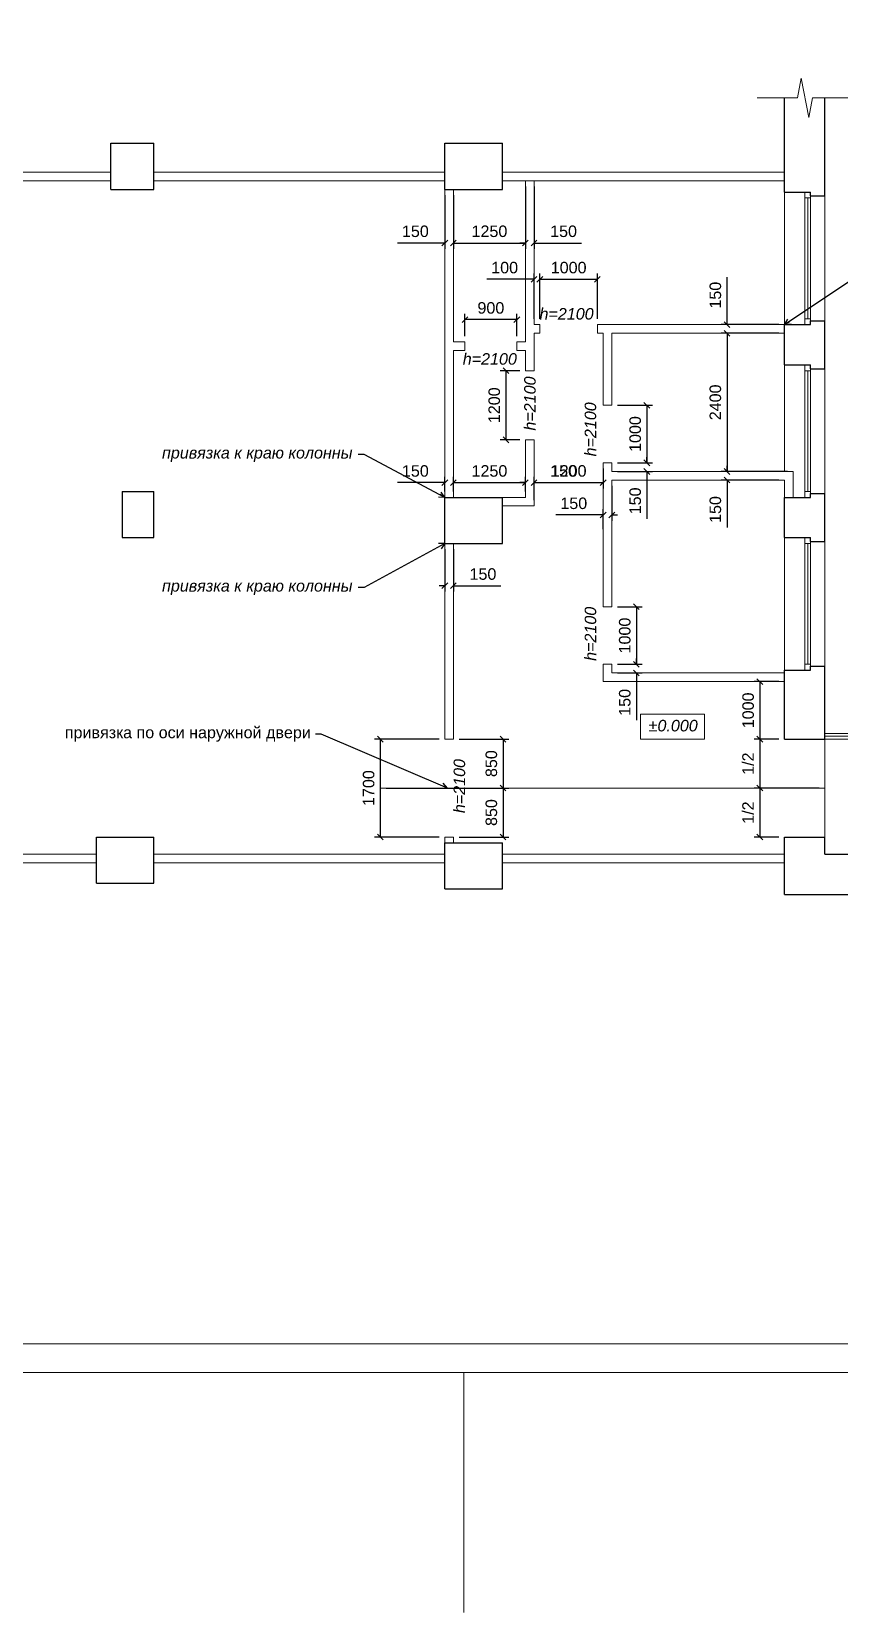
# Model space of a CAD drawing. Header units: metres. Extents: x -163 to 308, y -116 to 9.
# Drawn here: x 137.98 to 152, y -40.23 to -12.77 of the extents above; entities that cross this region are included whole.
import ezdxf
from ezdxf.enums import TextEntityAlignment as Align

# ---------------------------------------------------------------- set-up
doc = ezdxf.new("R2010")
doc.units = ezdxf.units.M
doc.header["$MEASUREMENT"] = 0
doc.linetypes.add('DGN Style 4', pattern=[23.07268, 11.529134, -5.764567, 0.014411, -5.764567])
doc.styles.get("Standard").update_dxf_attribs({"font": 'isocpeui.ttf', "width": 0.8})
doc.styles.add('Style-Arial', font='arial.ttf')
doc.styles.add('Style-Arial IF', font='ariali.ttf')
doc.dimstyles.get("Standard").update_dxf_attribs({"dimtxt": 0.18, "dimasz": 0.18, "dimexe": 0.18, "dimexo": 0.0625, "dimgap": 0.09, "dimtad": 0, "dimtih": 1, "dimtoh": 1, "dimdec": 4, "dimzin": 0, "dimdsep": 46, "dimtxsty": 'Standard', "dimcen": 0.09, "dimadec": 0, "dimazin": 0, "dimtfac": 1, "dimtdec": 4, "dimtofl": 0, "dimtmove": 0, "dimatfit": 3, "dimfxl": 1, "dimtolj": 1, "dimtzin": 0, "dimarcsym": 0})

# ---------------------------------------------------------------- blocks, each defined once
blk = doc.blocks.new('*U293')
at = {"color": 7, "linetype": 'Continuous', "lineweight": 13}
for p, q in [((-27.426, -20), (0.013, -20)), ((0.013, -20), (28.513, -20))]:
    blk.add_line(p, q, dxfattribs=at)
at = {"color": 7, "linetype": 'Continuous', "lineweight": 0}
blk.add_line((0.013, -24.667), (0.013, -20.5), dxfattribs=at)
at = {"color": 7, "linetype": 'Continuous', "lineweight": 0, "flags": 128}
blk.add_lwpolyline([(29.013, 20.5), (-28.987, 20.5), (-28.987, -20.5), (29.013, -20.5), (29.013, 20.5)], close=True, dxfattribs=at)
blk = doc.blocks.new('TerminatorOpen')
at = {"color": 0, "linetype": 'ByBlock', "lineweight": -2}
for q in [(-1, 0.5), (-1, 0), (-1, -0.5)]:
    blk.add_line((0, 0), q, dxfattribs=at)
blk = doc.blocks.new('_Oblique')
at = {"color": 0, "linetype": 'ByBlock', "lineweight": -2}
blk.add_line((0.5, 0.5), (-0.5, -0.5), dxfattribs=at)
blk = doc.blocks.new('*D314')
at = {"color": 0, "linetype": 'Continuous', "lineweight": -2, "transparency": 16777216}
for p, q in [((145.052, -25.059), (143.933, -25.059)), ((144.033, -26.759), (144.033, -25.059)), ((145.052, -26.759), (143.933, -26.759))]:
    blk.add_line(p, q, dxfattribs=at)
at = {"layer": 'Defpoints', "color": 0, "linetype": 'Continuous', "lineweight": 30, "transparency": 16777216}
for p in [(144.033, -25.059), (145.152, -25.059), (145.152, -26.759)]:
    blk.add_point(p, dxfattribs=at)
at = {"color": 0, "linetype": 'Continuous', "lineweight": -2, "transparency": 16777216, "xscale": 0.1, "yscale": 0.1, "zscale": 0.1}
for p, rotation in [((144.033, -25.059), 90), ((144.033, -26.759), 270)]:
    blk.add_blockref('_Oblique', p, dxfattribs=dict(at, rotation=rotation))
at = {"color": 0, "linetype": 'Continuous', "lineweight": 0, "transparency": 16777216, "insert": (143.83, -25.909), "char_height": 0.2, "attachment_point": 5, "rotation": 90, "style": 'Style-Arial'}
blk.add_mtext('\\A1;1700', dxfattribs=at)
blk = doc.blocks.new('*D316')
at = {"color": 0, "linetype": 'Continuous', "lineweight": -2, "transparency": 16777216}
for p, q in [((145.402, -25.059), (146.263, -25.059)), ((146.163, -25.059), (146.163, -25.909)), ((144.133, -25.909), (146.263, -25.909))]:
    blk.add_line(p, q, dxfattribs=at)
at = {"layer": 'Defpoints', "color": 0, "linetype": 'Continuous', "lineweight": 30, "transparency": 16777216}
for p in [(145.302, -25.059), (144.033, -25.909), (146.163, -25.909)]:
    blk.add_point(p, dxfattribs=at)
at = {"color": 0, "linetype": 'Continuous', "lineweight": -2, "transparency": 16777216, "xscale": 0.1, "yscale": 0.1, "zscale": 0.1}
for p, rotation in [((146.163, -25.059), 90), ((146.163, -25.909), 270)]:
    blk.add_blockref('_Oblique', p, dxfattribs=dict(at, rotation=rotation))
at = {"color": 0, "linetype": 'Continuous', "lineweight": 0, "transparency": 16777216, "insert": (145.961, -25.484), "char_height": 0.2, "attachment_point": 5, "rotation": 90, "style": 'Style-Arial'}
blk.add_mtext('\\A1;850', dxfattribs=at)
blk = doc.blocks.new('*D315')
at = {"color": 0, "linetype": 'Continuous', "lineweight": -2, "transparency": 16777216}
for p, q in [((144.133, -25.909), (146.263, -25.909)), ((146.163, -25.909), (146.163, -26.759)), ((145.402, -26.759), (146.263, -26.759))]:
    blk.add_line(p, q, dxfattribs=at)
at = {"layer": 'Defpoints', "color": 0, "linetype": 'Continuous', "lineweight": 30, "transparency": 16777216}
for p in [(144.033, -25.909), (145.302, -26.759), (146.163, -26.759)]:
    blk.add_point(p, dxfattribs=at)
at = {"color": 0, "linetype": 'Continuous', "lineweight": -2, "transparency": 16777216, "xscale": 0.1, "yscale": 0.1, "zscale": 0.1}
for p, rotation in [((146.163, -25.909), 90), ((146.163, -26.759), 270)]:
    blk.add_blockref('_Oblique', p, dxfattribs=dict(at, rotation=rotation))
at = {"color": 0, "linetype": 'Continuous', "lineweight": 0, "transparency": 16777216, "insert": (145.961, -26.334), "char_height": 0.2, "attachment_point": 5, "rotation": 90, "style": 'Style-Arial'}
blk.add_mtext('\\A1;850', dxfattribs=at)
blk = doc.blocks.new('*D318')
at = {"color": 0, "linetype": 'Continuous', "lineweight": -2, "transparency": 16777216}
for p, q in [((150.952, -25.059), (150.521, -25.059)), ((150.621, -25.059), (150.621, -25.909)), ((151.652, -25.909), (150.521, -25.909))]:
    blk.add_line(p, q, dxfattribs=at)
at = {"layer": 'Defpoints', "color": 0, "linetype": 'Continuous', "lineweight": 30, "transparency": 16777216}
for p in [(151.052, -25.059), (150.621, -25.909), (151.752, -25.909)]:
    blk.add_point(p, dxfattribs=at)
at = {"color": 0, "linetype": 'Continuous', "lineweight": -2, "transparency": 16777216, "xscale": 0.1, "yscale": 0.1, "zscale": 0.1}
for p, rotation in [((150.621, -25.059), 90), ((150.621, -25.909), 270)]:
    blk.add_blockref('_Oblique', p, dxfattribs=dict(at, rotation=rotation))
at = {"color": 0, "linetype": 'Continuous', "lineweight": 0, "transparency": 16777216, "insert": (150.418, -25.484), "char_height": 0.2, "attachment_point": 5, "rotation": 90, "style": 'Style-Arial'}
blk.add_mtext('\\A1;1/2', dxfattribs=at)
blk = doc.blocks.new('*D317')
at = {"color": 0, "linetype": 'Continuous', "lineweight": -2, "transparency": 16777216}
for p, q in [((151.652, -25.909), (150.521, -25.909)), ((150.621, -25.909), (150.621, -26.759)), ((150.952, -26.759), (150.521, -26.759))]:
    blk.add_line(p, q, dxfattribs=at)
at = {"layer": 'Defpoints', "color": 0, "linetype": 'Continuous', "lineweight": 30, "transparency": 16777216}
for p in [(151.752, -25.909), (150.621, -26.759), (151.052, -26.759)]:
    blk.add_point(p, dxfattribs=at)
at = {"color": 0, "linetype": 'Continuous', "lineweight": -2, "transparency": 16777216, "xscale": 0.1, "yscale": 0.1, "zscale": 0.1}
for p, rotation in [((150.621, -25.909), 90), ((150.621, -26.759), 270)]:
    blk.add_blockref('_Oblique', p, dxfattribs=dict(at, rotation=rotation))
at = {"color": 0, "linetype": 'Continuous', "lineweight": 0, "transparency": 16777216, "insert": (150.418, -26.334), "char_height": 0.2, "attachment_point": 5, "rotation": 90, "style": 'Style-Arial'}
blk.add_mtext('\\A1;1/2', dxfattribs=at)
blk = doc.blocks.new('*D321')
at = {"color": 0, "linetype": 'Continuous', "lineweight": -2, "transparency": 16777216}
for p, q in [((145.152, -15.609), (145.152, -16.541)), ((145.302, -15.609), (145.302, -16.541)), ((145.152, -16.441), (144.33, -16.441)), ((145.302, -16.441), (145.402, -16.441))]:
    blk.add_line(p, q, dxfattribs=at)
at = {"layer": 'Defpoints', "color": 0, "linetype": 'Continuous', "lineweight": 30, "transparency": 16777216}
for p in [(145.152, -15.509), (145.302, -15.509), (145.302, -16.441)]:
    blk.add_point(p, dxfattribs=at)
at = {"color": 0, "linetype": 'Continuous', "lineweight": -2, "transparency": 16777216, "xscale": 0.1, "yscale": 0.1, "zscale": 0.1}
blk.add_blockref('_Oblique', (145.152, -16.441), dxfattribs=at)
at = {"color": 0, "linetype": 'Continuous', "lineweight": -2, "transparency": 16777216, "xscale": 0.1, "yscale": 0.1, "zscale": 0.1, "rotation": 180}
blk.add_blockref('_Oblique', (145.302, -16.441), dxfattribs=at)
at = {"color": 0, "linetype": 'Continuous', "lineweight": 0, "transparency": 16777216, "insert": (144.641, -16.238), "char_height": 0.2, "attachment_point": 5, "style": 'Style-Arial'}
blk.add_mtext('\\A1;150', dxfattribs=at)
blk = doc.blocks.new('*D319')
at = {"color": 0, "linetype": 'Continuous', "lineweight": -2, "transparency": 16777216}
for p, q in [((145.302, -15.609), (145.302, -16.541)), ((146.552, -15.459), (146.552, -16.541)), ((145.302, -16.441), (146.552, -16.441))]:
    blk.add_line(p, q, dxfattribs=at)
at = {"layer": 'Defpoints', "color": 0, "linetype": 'Continuous', "lineweight": 30, "transparency": 16777216}
for p in [(146.552, -15.359), (145.302, -15.509), (146.552, -16.441)]:
    blk.add_point(p, dxfattribs=at)
at = {"color": 0, "linetype": 'Continuous', "lineweight": -2, "transparency": 16777216, "xscale": 0.1, "yscale": 0.1, "zscale": 0.1, "rotation": 180}
blk.add_blockref('_Oblique', (145.302, -16.441), dxfattribs=at)
at = {"color": 0, "linetype": 'Continuous', "lineweight": -2, "transparency": 16777216, "xscale": 0.1, "yscale": 0.1, "zscale": 0.1}
blk.add_blockref('_Oblique', (146.552, -16.441), dxfattribs=at)
at = {"color": 0, "linetype": 'Continuous', "lineweight": 0, "transparency": 16777216, "insert": (145.927, -16.238), "char_height": 0.2, "attachment_point": 5, "style": 'Style-Arial'}
blk.add_mtext('\\A1;1250', dxfattribs=at)
blk = doc.blocks.new('*D320')
at = {"color": 0, "linetype": 'Continuous', "lineweight": -2, "transparency": 16777216}
for p, q in [((146.552, -15.459), (146.552, -16.541)), ((146.702, -15.459), (146.702, -16.541)), ((146.552, -16.441), (146.452, -16.441)), ((146.702, -16.441), (147.525, -16.441))]:
    blk.add_line(p, q, dxfattribs=at)
at = {"layer": 'Defpoints', "color": 0, "linetype": 'Continuous', "lineweight": 30, "transparency": 16777216}
for p in [(146.552, -15.359), (146.702, -15.359), (146.702, -16.441)]:
    blk.add_point(p, dxfattribs=at)
at = {"color": 0, "linetype": 'Continuous', "lineweight": -2, "transparency": 16777216, "xscale": 0.1, "yscale": 0.1, "zscale": 0.1}
blk.add_blockref('_Oblique', (146.552, -16.441), dxfattribs=at)
at = {"color": 0, "linetype": 'Continuous', "lineweight": -2, "transparency": 16777216, "xscale": 0.1, "yscale": 0.1, "zscale": 0.1, "rotation": 180}
blk.add_blockref('_Oblique', (146.702, -16.441), dxfattribs=at)
at = {"color": 0, "linetype": 'Continuous', "lineweight": 0, "transparency": 16777216, "insert": (147.214, -16.238), "char_height": 0.2, "attachment_point": 5, "style": 'Style-Arial'}
blk.add_mtext('\\A1;150', dxfattribs=at)
blk = doc.blocks.new('*D324')
at = {"color": 0, "linetype": 'Continuous', "lineweight": -2, "transparency": 16777216}
for p, q in [((150.052, -17.859), (150.052, -17.036)), ((150.952, -17.859), (149.952, -17.859)), ((150.952, -18.009), (149.952, -18.009)), ((150.052, -18.009), (150.052, -18.109))]:
    blk.add_line(p, q, dxfattribs=at)
at = {"layer": 'Defpoints', "color": 0, "linetype": 'Continuous', "lineweight": 30, "transparency": 16777216}
for p in [(150.052, -18.009), (151.052, -17.859), (151.052, -18.009)]:
    blk.add_point(p, dxfattribs=at)
at = {"color": 0, "linetype": 'Continuous', "lineweight": -2, "transparency": 16777216, "xscale": 0.1, "yscale": 0.1, "zscale": 0.1}
for p, rotation in [((150.052, -17.859), 270), ((150.052, -18.009), 90)]:
    blk.add_blockref('_Oblique', p, dxfattribs=dict(at, rotation=rotation))
at = {"color": 0, "linetype": 'Continuous', "lineweight": 0, "transparency": 16777216, "insert": (149.85, -17.347), "char_height": 0.2, "attachment_point": 5, "rotation": 90, "style": 'Style-Arial'}
blk.add_mtext('\\A1;150', dxfattribs=at)
blk = doc.blocks.new('*D322')
at = {"color": 0, "linetype": 'Continuous', "lineweight": -2, "transparency": 16777216}
for p, q in [((150.952, -18.009), (149.952, -18.009)), ((150.052, -18.009), (150.052, -20.409)), ((151.102, -20.409), (149.952, -20.409))]:
    blk.add_line(p, q, dxfattribs=at)
at = {"layer": 'Defpoints', "color": 0, "linetype": 'Continuous', "lineweight": 30, "transparency": 16777216}
for p in [(151.052, -18.009), (150.052, -20.409), (151.202, -20.409)]:
    blk.add_point(p, dxfattribs=at)
at = {"color": 0, "linetype": 'Continuous', "lineweight": -2, "transparency": 16777216, "xscale": 0.1, "yscale": 0.1, "zscale": 0.1}
for p, rotation in [((150.052, -18.009), 90), ((150.052, -20.409), 270)]:
    blk.add_blockref('_Oblique', p, dxfattribs=dict(at, rotation=rotation))
at = {"color": 0, "linetype": 'Continuous', "lineweight": 0, "transparency": 16777216, "insert": (149.85, -19.209), "char_height": 0.2, "attachment_point": 5, "rotation": 90, "style": 'Style-Arial'}
blk.add_mtext('\\A1;2400', dxfattribs=at)
blk = doc.blocks.new('*D323')
at = {"color": 0, "linetype": 'Continuous', "lineweight": -2, "transparency": 16777216}
for p, q in [((150.052, -20.409), (150.052, -20.309)), ((151.102, -20.409), (149.952, -20.409)), ((150.952, -20.559), (149.952, -20.559)), ((150.052, -20.559), (150.052, -21.381))]:
    blk.add_line(p, q, dxfattribs=at)
at = {"layer": 'Defpoints', "color": 0, "linetype": 'Continuous', "lineweight": 30, "transparency": 16777216}
for p in [(150.052, -20.559), (151.052, -20.559), (151.202, -20.409)]:
    blk.add_point(p, dxfattribs=at)
at = {"color": 0, "linetype": 'Continuous', "lineweight": -2, "transparency": 16777216, "xscale": 0.1, "yscale": 0.1, "zscale": 0.1}
for p, rotation in [((150.052, -20.409), 270), ((150.052, -20.559), 90)]:
    blk.add_blockref('_Oblique', p, dxfattribs=dict(at, rotation=rotation))
at = {"color": 0, "linetype": 'Continuous', "lineweight": 0, "transparency": 16777216, "insert": (149.85, -21.07), "char_height": 0.2, "attachment_point": 5, "rotation": 90, "style": 'Style-Arial'}
blk.add_mtext('\\A1;150', dxfattribs=at)
blk = doc.blocks.new('*D325')
at = {"color": 0, "linetype": 'Continuous', "lineweight": -2, "transparency": 16777216}
for p, q in [((150.952, -24.059), (150.521, -24.059)), ((150.621, -24.059), (150.621, -25.059)), ((150.952, -25.059), (150.521, -25.059))]:
    blk.add_line(p, q, dxfattribs=at)
at = {"layer": 'Defpoints', "color": 0, "linetype": 'Continuous', "lineweight": 30, "transparency": 16777216}
for p in [(151.052, -24.059), (150.621, -25.059), (151.052, -25.059)]:
    blk.add_point(p, dxfattribs=at)
at = {"color": 0, "linetype": 'Continuous', "lineweight": -2, "transparency": 16777216, "xscale": 0.1, "yscale": 0.1, "zscale": 0.1}
for p, rotation in [((150.621, -24.059), 90), ((150.621, -25.059), 270)]:
    blk.add_blockref('_Oblique', p, dxfattribs=dict(at, rotation=rotation))
at = {"color": 0, "linetype": 'Continuous', "lineweight": 0, "transparency": 16777216, "insert": (150.419, -24.559), "char_height": 0.2, "attachment_point": 5, "rotation": 90, "style": 'Style-Arial'}
blk.add_mtext('\\A1;1000', dxfattribs=at)
blk = doc.blocks.new('*D329')
at = {"color": 0, "linetype": 'Continuous', "lineweight": -2, "transparency": 16777216}
for p, q in [((145.152, -20.759), (145.152, -20.503)), ((145.302, -20.759), (145.302, -20.503)), ((145.152, -20.603), (144.33, -20.603)), ((145.302, -20.603), (145.402, -20.603))]:
    blk.add_line(p, q, dxfattribs=at)
at = {"layer": 'Defpoints', "color": 0, "linetype": 'Continuous', "lineweight": 30, "transparency": 16777216}
for p in [(145.152, -20.859), (145.302, -20.603), (145.302, -20.859)]:
    blk.add_point(p, dxfattribs=at)
at = {"color": 0, "linetype": 'Continuous', "lineweight": -2, "transparency": 16777216, "xscale": 0.1, "yscale": 0.1, "zscale": 0.1}
blk.add_blockref('_Oblique', (145.152, -20.603), dxfattribs=at)
at = {"color": 0, "linetype": 'Continuous', "lineweight": -2, "transparency": 16777216, "xscale": 0.1, "yscale": 0.1, "zscale": 0.1, "rotation": 180}
blk.add_blockref('_Oblique', (145.302, -20.603), dxfattribs=at)
at = {"color": 0, "linetype": 'Continuous', "lineweight": 0, "transparency": 16777216, "insert": (144.641, -20.401), "char_height": 0.2, "attachment_point": 5, "style": 'Style-Arial'}
blk.add_mtext('\\A1;150', dxfattribs=at)
blk = doc.blocks.new('*D326')
at = {"color": 0, "linetype": 'Continuous', "lineweight": -2, "transparency": 16777216}
for p, q in [((145.302, -20.759), (145.302, -20.503)), ((146.552, -20.759), (146.552, -20.503)), ((145.302, -20.603), (146.552, -20.603))]:
    blk.add_line(p, q, dxfattribs=at)
at = {"layer": 'Defpoints', "color": 0, "linetype": 'Continuous', "lineweight": 30, "transparency": 16777216}
for p in [(145.302, -20.859), (146.552, -20.603), (146.552, -20.859)]:
    blk.add_point(p, dxfattribs=at)
at = {"color": 0, "linetype": 'Continuous', "lineweight": -2, "transparency": 16777216, "xscale": 0.1, "yscale": 0.1, "zscale": 0.1, "rotation": 180}
blk.add_blockref('_Oblique', (145.302, -20.603), dxfattribs=at)
at = {"color": 0, "linetype": 'Continuous', "lineweight": -2, "transparency": 16777216, "xscale": 0.1, "yscale": 0.1, "zscale": 0.1}
blk.add_blockref('_Oblique', (146.552, -20.603), dxfattribs=at)
at = {"color": 0, "linetype": 'Continuous', "lineweight": 0, "transparency": 16777216, "insert": (145.927, -20.401), "char_height": 0.2, "attachment_point": 5, "style": 'Style-Arial'}
blk.add_mtext('\\A1;1250', dxfattribs=at)
blk = doc.blocks.new('*D327')
at = {"color": 0, "linetype": 'Continuous', "lineweight": -2, "transparency": 16777216}
for p, q in [((146.552, -20.759), (146.552, -20.503)), ((146.702, -20.909), (146.702, -20.503)), ((146.552, -20.603), (146.452, -20.603)), ((146.702, -20.603), (147.525, -20.603))]:
    blk.add_line(p, q, dxfattribs=at)
at = {"layer": 'Defpoints', "color": 0, "linetype": 'Continuous', "lineweight": 30, "transparency": 16777216}
for p in [(146.552, -20.859), (146.702, -20.603), (146.702, -21.009)]:
    blk.add_point(p, dxfattribs=at)
at = {"color": 0, "linetype": 'Continuous', "lineweight": -2, "transparency": 16777216, "xscale": 0.1, "yscale": 0.1, "zscale": 0.1}
blk.add_blockref('_Oblique', (146.552, -20.603), dxfattribs=at)
at = {"color": 0, "linetype": 'Continuous', "lineweight": -2, "transparency": 16777216, "xscale": 0.1, "yscale": 0.1, "zscale": 0.1, "rotation": 180}
blk.add_blockref('_Oblique', (146.702, -20.603), dxfattribs=at)
at = {"color": 0, "linetype": 'Continuous', "lineweight": 0, "transparency": 16777216, "insert": (147.214, -20.401), "char_height": 0.2, "attachment_point": 5, "style": 'Style-Arial'}
blk.add_mtext('\\A1;150', dxfattribs=at)
blk = doc.blocks.new('*D328')
at = {"color": 0, "linetype": 'Continuous', "lineweight": -2, "transparency": 16777216}
for p, q in [((146.702, -20.909), (146.702, -20.503)), ((147.902, -20.359), (147.902, -20.703)), ((146.702, -20.603), (147.902, -20.603))]:
    blk.add_line(p, q, dxfattribs=at)
at = {"layer": 'Defpoints', "color": 0, "linetype": 'Continuous', "lineweight": 30, "transparency": 16777216}
for p in [(147.902, -20.259), (147.902, -20.603), (146.702, -21.009)]:
    blk.add_point(p, dxfattribs=at)
at = {"color": 0, "linetype": 'Continuous', "lineweight": -2, "transparency": 16777216, "xscale": 0.1, "yscale": 0.1, "zscale": 0.1, "rotation": 180}
blk.add_blockref('_Oblique', (146.702, -20.603), dxfattribs=at)
at = {"color": 0, "linetype": 'Continuous', "lineweight": -2, "transparency": 16777216, "xscale": 0.1, "yscale": 0.1, "zscale": 0.1}
blk.add_blockref('_Oblique', (147.902, -20.603), dxfattribs=at)
at = {"color": 0, "linetype": 'Continuous', "lineweight": 0, "transparency": 16777216, "insert": (147.302, -20.401), "char_height": 0.2, "attachment_point": 5, "style": 'Style-Arial'}
blk.add_mtext('\\A1;1200', dxfattribs=at)
blk = doc.blocks.new('*D330')
at = {"color": 0, "linetype": 'Continuous', "lineweight": -2, "transparency": 16777216}
for p, q in [((145.502, -18.059), (145.502, -17.671)), ((146.402, -17.771), (145.502, -17.771)), ((146.402, -18.059), (146.402, -17.671))]:
    blk.add_line(p, q, dxfattribs=at)
at = {"layer": 'Defpoints', "color": 0, "linetype": 'Continuous', "lineweight": 30, "transparency": 16777216}
for p in [(145.502, -17.771), (145.502, -18.159), (146.402, -18.159)]:
    blk.add_point(p, dxfattribs=at)
at = {"color": 0, "linetype": 'Continuous', "lineweight": -2, "transparency": 16777216, "xscale": 0.1, "yscale": 0.1, "zscale": 0.1, "rotation": 180}
blk.add_blockref('_Oblique', (145.502, -17.771), dxfattribs=at)
at = {"color": 0, "linetype": 'Continuous', "lineweight": -2, "transparency": 16777216, "xscale": 0.1, "yscale": 0.1, "zscale": 0.1}
blk.add_blockref('_Oblique', (146.402, -17.771), dxfattribs=at)
at = {"color": 0, "linetype": 'Continuous', "lineweight": 0, "transparency": 16777216, "insert": (145.952, -17.569), "char_height": 0.2, "attachment_point": 5, "style": 'Style-Arial'}
blk.add_mtext('\\A1;900', dxfattribs=at)
blk = doc.blocks.new('*D331')
at = {"color": 0, "linetype": 'Continuous', "lineweight": -2, "transparency": 16777216}
for p, q in [((146.452, -18.659), (146.113, -18.659)), ((146.213, -18.659), (146.213, -19.859)), ((146.452, -19.859), (146.113, -19.859))]:
    blk.add_line(p, q, dxfattribs=at)
at = {"layer": 'Defpoints', "color": 0, "linetype": 'Continuous', "lineweight": 30, "transparency": 16777216}
for p in [(146.552, -18.659), (146.213, -19.859), (146.552, -19.859)]:
    blk.add_point(p, dxfattribs=at)
at = {"color": 0, "linetype": 'Continuous', "lineweight": -2, "transparency": 16777216, "xscale": 0.1, "yscale": 0.1, "zscale": 0.1}
for p, rotation in [((146.213, -18.659), 90), ((146.213, -19.859), 270)]:
    blk.add_blockref('_Oblique', p, dxfattribs=dict(at, rotation=rotation))
at = {"color": 0, "linetype": 'Continuous', "lineweight": 0, "transparency": 16777216, "insert": (146.011, -19.259), "char_height": 0.2, "attachment_point": 5, "rotation": 90, "style": 'Style-Arial'}
blk.add_mtext('\\A1;1200', dxfattribs=at)
blk = doc.blocks.new('*D333')
at = {"color": 0, "linetype": 'Continuous', "lineweight": -2, "transparency": 16777216}
for p, q in [((148.152, -19.259), (148.76, -19.259)), ((148.66, -19.259), (148.66, -20.259)), ((148.152, -20.259), (148.76, -20.259))]:
    blk.add_line(p, q, dxfattribs=at)
at = {"layer": 'Defpoints', "color": 0, "linetype": 'Continuous', "lineweight": 30, "transparency": 16777216}
for p in [(148.052, -19.259), (148.052, -20.259), (148.66, -20.259)]:
    blk.add_point(p, dxfattribs=at)
at = {"color": 0, "linetype": 'Continuous', "lineweight": -2, "transparency": 16777216, "xscale": 0.1, "yscale": 0.1, "zscale": 0.1}
for p, rotation in [((148.66, -19.259), 90), ((148.66, -20.259), 270)]:
    blk.add_blockref('_Oblique', p, dxfattribs=dict(at, rotation=rotation))
at = {"color": 0, "linetype": 'Continuous', "lineweight": 0, "transparency": 16777216, "insert": (148.458, -19.759), "char_height": 0.2, "attachment_point": 5, "rotation": 90, "style": 'Style-Arial'}
blk.add_mtext('\\A1;1000', dxfattribs=at)
blk = doc.blocks.new('*D332')
at = {"color": 0, "linetype": 'Continuous', "lineweight": -2, "transparency": 16777216}
for p, q in [((148.152, -20.259), (148.76, -20.259)), ((148.66, -20.259), (148.66, -20.159)), ((148.152, -20.409), (148.76, -20.409)), ((148.66, -20.409), (148.66, -21.231))]:
    blk.add_line(p, q, dxfattribs=at)
at = {"layer": 'Defpoints', "color": 0, "linetype": 'Continuous', "lineweight": 30, "transparency": 16777216}
for p in [(148.052, -20.259), (148.052, -20.409), (148.66, -20.409)]:
    blk.add_point(p, dxfattribs=at)
at = {"color": 0, "linetype": 'Continuous', "lineweight": -2, "transparency": 16777216, "xscale": 0.1, "yscale": 0.1, "zscale": 0.1}
for p, rotation in [((148.66, -20.259), 270), ((148.66, -20.409), 90)]:
    blk.add_blockref('_Oblique', p, dxfattribs=dict(at, rotation=rotation))
at = {"color": 0, "linetype": 'Continuous', "lineweight": 0, "transparency": 16777216, "insert": (148.458, -20.92), "char_height": 0.2, "attachment_point": 5, "rotation": 90, "style": 'Style-Arial'}
blk.add_mtext('\\A1;150', dxfattribs=at)
blk = doc.blocks.new('*D335')
at = {"color": 0, "linetype": 'Continuous', "lineweight": -2, "transparency": 16777216}
for p, q in [((148.152, -22.759), (148.579, -22.759)), ((148.479, -22.759), (148.479, -23.759)), ((148.152, -23.759), (148.579, -23.759))]:
    blk.add_line(p, q, dxfattribs=at)
at = {"layer": 'Defpoints', "color": 0, "linetype": 'Continuous', "lineweight": 30, "transparency": 16777216}
for p in [(148.052, -22.759), (148.052, -23.759), (148.479, -23.759)]:
    blk.add_point(p, dxfattribs=at)
at = {"color": 0, "linetype": 'Continuous', "lineweight": -2, "transparency": 16777216, "xscale": 0.1, "yscale": 0.1, "zscale": 0.1}
for p, rotation in [((148.479, -22.759), 90), ((148.479, -23.759), 270)]:
    blk.add_blockref('_Oblique', p, dxfattribs=dict(at, rotation=rotation))
at = {"color": 0, "linetype": 'Continuous', "lineweight": 0, "transparency": 16777216, "insert": (148.277, -23.259), "char_height": 0.2, "attachment_point": 5, "rotation": 90, "style": 'Style-Arial'}
blk.add_mtext('\\A1;1000', dxfattribs=at)
blk = doc.blocks.new('*D334')
at = {"color": 0, "linetype": 'Continuous', "lineweight": -2, "transparency": 16777216}
for p, q in [((148.152, -23.759), (148.579, -23.759)), ((148.479, -23.759), (148.479, -23.659)), ((148.152, -23.909), (148.579, -23.909)), ((148.479, -23.909), (148.479, -24.731))]:
    blk.add_line(p, q, dxfattribs=at)
at = {"layer": 'Defpoints', "color": 0, "linetype": 'Continuous', "lineweight": 30, "transparency": 16777216}
for p in [(148.052, -23.759), (148.052, -23.909), (148.479, -23.909)]:
    blk.add_point(p, dxfattribs=at)
at = {"color": 0, "linetype": 'Continuous', "lineweight": -2, "transparency": 16777216, "xscale": 0.1, "yscale": 0.1, "zscale": 0.1}
for p, rotation in [((148.479, -23.759), 270), ((148.479, -23.909), 90)]:
    blk.add_blockref('_Oblique', p, dxfattribs=dict(at, rotation=rotation))
at = {"color": 0, "linetype": 'Continuous', "lineweight": 0, "transparency": 16777216, "insert": (148.277, -24.42), "char_height": 0.2, "attachment_point": 5, "rotation": 90, "style": 'Style-Arial'}
blk.add_mtext('\\A1;150', dxfattribs=at)
blk = doc.blocks.new('*D337')
at = {"color": 0, "linetype": 'Continuous', "lineweight": -2, "transparency": 16777216}
for p, q in [((146.702, -17.759), (146.702, -16.971)), ((146.802, -17.759), (146.802, -16.971)), ((146.702, -17.071), (145.88, -17.071)), ((146.802, -17.071), (146.902, -17.071))]:
    blk.add_line(p, q, dxfattribs=at)
at = {"layer": 'Defpoints', "color": 0, "linetype": 'Continuous', "lineweight": 30, "transparency": 16777216}
for p in [(146.802, -17.071), (146.702, -17.859), (146.802, -17.859)]:
    blk.add_point(p, dxfattribs=at)
at = {"color": 0, "linetype": 'Continuous', "lineweight": -2, "transparency": 16777216, "xscale": 0.1, "yscale": 0.1, "zscale": 0.1}
blk.add_blockref('_Oblique', (146.702, -17.071), dxfattribs=at)
at = {"color": 0, "linetype": 'Continuous', "lineweight": -2, "transparency": 16777216, "xscale": 0.1, "yscale": 0.1, "zscale": 0.1, "rotation": 180}
blk.add_blockref('_Oblique', (146.802, -17.071), dxfattribs=at)
at = {"color": 0, "linetype": 'Continuous', "lineweight": 0, "transparency": 16777216, "insert": (146.191, -16.869), "char_height": 0.2, "attachment_point": 5, "style": 'Style-Arial'}
blk.add_mtext('\\A1;100', dxfattribs=at)
blk = doc.blocks.new('*D336')
at = {"color": 0, "linetype": 'Continuous', "lineweight": -2, "transparency": 16777216}
for p, q in [((146.802, -17.759), (146.802, -16.971)), ((147.802, -17.759), (147.802, -16.971)), ((146.802, -17.071), (147.802, -17.071))]:
    blk.add_line(p, q, dxfattribs=at)
at = {"layer": 'Defpoints', "color": 0, "linetype": 'Continuous', "lineweight": 30, "transparency": 16777216}
for p in [(147.802, -17.071), (146.802, -17.859), (147.802, -17.859)]:
    blk.add_point(p, dxfattribs=at)
at = {"color": 0, "linetype": 'Continuous', "lineweight": -2, "transparency": 16777216, "xscale": 0.1, "yscale": 0.1, "zscale": 0.1, "rotation": 180}
blk.add_blockref('_Oblique', (146.802, -17.071), dxfattribs=at)
at = {"color": 0, "linetype": 'Continuous', "lineweight": -2, "transparency": 16777216, "xscale": 0.1, "yscale": 0.1, "zscale": 0.1}
blk.add_blockref('_Oblique', (147.802, -17.071), dxfattribs=at)
at = {"color": 0, "linetype": 'Continuous', "lineweight": 0, "transparency": 16777216, "insert": (147.302, -16.869), "char_height": 0.2, "attachment_point": 5, "style": 'Style-Arial'}
blk.add_mtext('\\A1;1000', dxfattribs=at)
blk = doc.blocks.new('*D339')
at = {"color": 0, "linetype": 'Continuous', "lineweight": -2, "transparency": 16777216}
for p, q in [((145.152, -21.759), (145.152, -22.494)), ((145.302, -21.759), (145.302, -22.494)), ((145.152, -22.394), (145.052, -22.394)), ((145.302, -22.394), (146.125, -22.394))]:
    blk.add_line(p, q, dxfattribs=at)
at = {"layer": 'Defpoints', "color": 0, "linetype": 'Continuous', "lineweight": 30, "transparency": 16777216}
for p in [(145.152, -21.659), (145.302, -21.659), (145.302, -22.394)]:
    blk.add_point(p, dxfattribs=at)
at = {"color": 0, "linetype": 'Continuous', "lineweight": -2, "transparency": 16777216, "xscale": 0.1, "yscale": 0.1, "zscale": 0.1}
blk.add_blockref('_Oblique', (145.152, -22.394), dxfattribs=at)
at = {"color": 0, "linetype": 'Continuous', "lineweight": -2, "transparency": 16777216, "xscale": 0.1, "yscale": 0.1, "zscale": 0.1, "rotation": 180}
blk.add_blockref('_Oblique', (145.302, -22.394), dxfattribs=at)
at = {"color": 0, "linetype": 'Continuous', "lineweight": 0, "transparency": 16777216, "insert": (145.814, -22.192), "char_height": 0.2, "attachment_point": 5, "style": 'Style-Arial'}
blk.add_mtext('\\A1;150', dxfattribs=at)
blk = doc.blocks.new('*D340')
at = {"color": 0, "linetype": 'Continuous', "lineweight": -2, "transparency": 16777216}
for p, q in [((148.052, -20.659), (148.052, -21.265)), ((147.902, -21.409), (147.902, -21.065)), ((147.902, -21.165), (147.08, -21.165)), ((148.052, -21.165), (148.152, -21.165))]:
    blk.add_line(p, q, dxfattribs=at)
at = {"layer": 'Defpoints', "color": 0, "linetype": 'Continuous', "lineweight": 30, "transparency": 16777216}
for p in [(148.052, -20.559), (148.052, -21.165), (147.902, -21.509)]:
    blk.add_point(p, dxfattribs=at)
at = {"color": 0, "linetype": 'Continuous', "lineweight": -2, "transparency": 16777216, "xscale": 0.1, "yscale": 0.1, "zscale": 0.1}
blk.add_blockref('_Oblique', (147.902, -21.165), dxfattribs=at)
at = {"color": 0, "linetype": 'Continuous', "lineweight": -2, "transparency": 16777216, "xscale": 0.1, "yscale": 0.1, "zscale": 0.1, "rotation": 180}
blk.add_blockref('_Oblique', (148.052, -21.165), dxfattribs=at)
at = {"color": 0, "linetype": 'Continuous', "lineweight": 0, "transparency": 16777216, "insert": (147.391, -20.963), "char_height": 0.2, "attachment_point": 5, "style": 'Style-Arial'}
blk.add_mtext('\\A1;150', dxfattribs=at)

msp = doc.modelspace()

# ---------------------------------------------------------------- linework, layer by layer
at = {"lineweight": 30}
for p, q in [((151.05239215, -15.55855541), (151.05239215, -13.92047393)), ((151.75239215, -15.62355541), (151.75239215, -13.92047393)), ((139.35239215, -15.50855541), (139.35239215, -14.70855541)), ((139.35239215, -14.70855541), (140.10239215, -14.70855541)), ((140.10239215, -15.50855541), (140.10239215, -14.70855541)), ((145.15239215, -15.50855541), (145.15239215, -14.70855541)), ((145.15239215, -14.70855541), (146.15239215, -14.70855541)), ((146.15239215, -15.50855541), (146.15239215, -14.70855541)), ((139.35239215, -15.50855541), (140.10239215, -15.50855541)), ((145.15239215, -15.50855541), (146.15239215, -15.50855541)), ((151.05239215, -15.55855541), (151.50239215, -15.55855541)), ((151.50239215, -15.62355541), (151.50239215, -15.55855541)), ((151.50239215, -15.62355541), (151.75239215, -15.62355541)), ((151.50239215, -17.79355541), (151.75239215, -17.79355541)), ((151.50239215, -17.85855541), (151.50239215, -17.79355541)), ((151.75239215, -18.62355541), (151.75239215, -17.79355541)), ((151.05239215, -17.85855541), (151.50239215, -17.85855541)), ((151.05239215, -18.55855541), (151.05239215, -17.85855541)), ((151.05239215, -18.55855541), (151.50239215, -18.55855541)), ((151.50239215, -18.62355541), (151.50239215, -18.55855541)), ((151.50239215, -18.62355541), (151.75239215, -18.62355541)), ((139.55239215, -20.75855541), (140.10239215, -20.75855541)), ((139.55239215, -20.75855541), (139.55239215, -21.55855541)), ((140.10239215, -21.55855541), (140.10239215, -20.75855541)), ((145.15239215, -21.65855541), (145.15239215, -20.85855541)), ((145.15239215, -20.85855541), (146.15239215, -20.85855541)), ((146.15239215, -21.65855541), (146.15239215, -20.85855541)), ((151.05239215, -20.85855541), (151.50239215, -20.85855541)), ((151.05239215, -21.55855541), (151.05239215, -20.85855541)), ((151.50239215, -20.79355541), (151.75239215, -20.79355541)), ((151.50239215, -20.85855541), (151.50239215, -20.79355541)), ((151.75239215, -21.62355541), (151.75239215, -20.79355541)), ((139.55239215, -21.55855541), (140.10239215, -21.55855541)), ((145.15239215, -21.65855541), (146.15239215, -21.65855541)), ((151.05239215, -21.55855541), (151.50239215, -21.55855541)), ((151.50239215, -21.62355541), (151.50239215, -21.55855541)), ((151.50239215, -21.62355541), (151.75239215, -21.62355541)), ((151.05239215, -23.85855541), (151.50239215, -23.85855541)), ((151.05239215, -25.05855541), (151.05239215, -23.85855541)), ((151.50239215, -23.85855541), (151.50239215, -23.79355541)), ((151.50239215, -23.79355541), (151.75239215, -23.79355541)), ((151.75239215, -25.05855541), (151.75239215, -23.79355541)), ((139.10239215, -26.75855541), (140.10239215, -26.75855541)), ((139.10239215, -27.55855541), (139.10239215, -26.75855541)), ((140.10239215, -27.55855541), (140.10239215, -26.75855541)), ((145.15239215, -26.85855541), (146.15239215, -26.85855541)), ((145.15239215, -27.65855541), (145.15239215, -26.85855541)), ((146.15239215, -27.65855541), (146.15239215, -26.85855541)), ((151.05239215, -27.75855541), (151.05239215, -26.75855541)), ((151.75239215, -27.05855541), (151.75239215, -26.75855541)), ((151.75239215, -27.05855541), (157.75239215, -27.05855541)), ((139.10239215, -27.55855541), (140.10239215, -27.55855541)), ((145.15239215, -27.65855541), (146.15239215, -27.65855541)), ((151.05239215, -27.75855541), (157.05239215, -27.75855541))]:
    msp.add_line(p, q, dxfattribs=at)
at = {"lineweight": 13}
for p, q in [((139.35239215, -15.20855541), (136.80239215, -15.20855541)), ((139.35239215, -15.35855541), (136.80239215, -15.35855541)), ((140.10239215, -15.20855541), (145.15239215, -15.20855541)), ((140.10239215, -15.35855541), (145.15239215, -15.35855541)), ((146.15239215, -15.20855541), (151.05239215, -15.20855541)), ((146.15239215, -15.35855541), (151.05239215, -15.35855541)), ((151.75239215, -24.95855541), (159.85239215, -24.95855541)), ((139.10239215, -27.05855541), (136.80239215, -27.05855541)), ((140.10239215, -27.05855541), (145.15239215, -27.05855541)), ((146.15239215, -27.05855541), (151.05239215, -27.05855541)), ((139.10239215, -27.20855541), (136.80239215, -27.20855541)), ((140.10239215, -27.20855541), (145.15239215, -27.20855541)), ((146.15239215, -27.20855541), (151.05239215, -27.20855541))]:
    msp.add_line(p, q, dxfattribs=at)
at = {"color": 5, "linetype": 'Continuous', "lineweight": 13}
for p, q in [((146.55239215, -18.15855541), (146.55239215, -15.35855541)), ((146.70239215, -17.85855541), (146.70239215, -15.35855541)), ((145.15239215, -20.85855541), (145.15239215, -15.50855541)), ((145.30239215, -18.15855541), (145.30239215, -15.50855541)), ((146.80239215, -17.85855541), (146.70239215, -17.85855541)), ((146.80239215, -18.00855541), (146.70239215, -18.00855541)), ((146.70239215, -18.65855541), (146.70239215, -18.00855541)), ((146.80239215, -18.00855541), (146.80239215, -17.85855541)), ((151.05239215, -17.85855541), (147.80239215, -17.85855541)), ((147.80239215, -18.00855541), (147.80239215, -17.85855541)), ((147.90239215, -18.00855541), (147.80239215, -18.00855541)), ((147.90239215, -19.25855541), (147.90239215, -18.00855541)), ((151.05239215, -18.00855541), (148.05239215, -18.00855541)), ((148.05239215, -19.25855541), (148.05239215, -18.00855541)), ((145.50239215, -18.15855541), (145.30239215, -18.15855541)), ((145.30239215, -20.85855541), (145.30239215, -18.30855541)), ((145.50239215, -18.30855541), (145.30239215, -18.30855541)), ((145.50239215, -18.30855541), (145.50239215, -18.15855541)), ((146.55239215, -18.15855541), (146.40239215, -18.15855541)), ((146.40239215, -18.30855541), (146.40239215, -18.15855541)), ((146.55239215, -18.30855541), (146.40239215, -18.30855541)), ((146.55239215, -18.65855541), (146.55239215, -18.30855541)), ((146.55239215, -18.65855541), (146.70239215, -18.65855541)), ((148.05239215, -19.25855541), (147.90239215, -19.25855541)), ((146.55239215, -20.85855541), (146.55239215, -19.85855541)), ((146.55239215, -19.85855541), (146.70239215, -19.85855541)), ((146.70239215, -21.00855541), (146.70239215, -19.85855541)), ((147.90239215, -22.75855541), (147.90239215, -20.25855541)), ((148.05239215, -20.25855541), (147.90239215, -20.25855541)), ((148.05239215, -20.40855541), (148.05239215, -20.25855541)), ((151.20239215, -20.40855541), (148.05239215, -20.40855541)), ((151.05239215, -20.55855541), (148.05239215, -20.55855541)), ((148.05239215, -22.75855541), (148.05239215, -20.55855541)), ((151.05239215, -20.85855541), (151.05239215, -20.55855541)), ((151.20239215, -20.85855541), (151.20239215, -20.40855541)), ((146.15239215, -20.85855541), (146.55239215, -20.85855541)), ((146.15239215, -21.00855541), (146.70239215, -21.00855541)), ((145.15239215, -21.65855541), (145.15239215, -25.05855541)), ((145.30239215, -21.65855541), (145.30239215, -25.05855541)), ((148.05239215, -22.75855541), (147.90239215, -22.75855541)), ((147.90239215, -24.05855541), (147.90239215, -23.75855541)), ((148.05239215, -23.75855541), (147.90239215, -23.75855541)), ((148.05239215, -23.90855541), (148.05239215, -23.75855541)), ((151.05239215, -24.05855541), (147.90239215, -24.05855541)), ((151.05239215, -23.90855541), (148.05239215, -23.90855541)), ((145.30239215, -25.05855541), (145.15239215, -25.05855541)), ((151.75239215, -25.00855541), (152.30239215, -25.00855541)), ((151.75239215, -25.05855541), (152.30239215, -25.05855541)), ((145.30239215, -26.75855541), (145.15239215, -26.75855541)), ((145.15239215, -26.75855541), (145.15239215, -26.85855541)), ((145.30239215, -26.75855541), (145.30239215, -26.85855541))]:
    msp.add_line(p, q, dxfattribs=at)
at = {"lineweight": 0}
for p, q in [((151.05239215, -17.85855541), (151.05239215, -15.55855541)), ((151.75239215, -17.79355541), (151.75239215, -15.62355541)), ((151.05239215, -20.40855541), (151.05239215, -18.55855541)), ((151.75239215, -20.79355541), (151.75239215, -18.62355541)), ((151.05239215, -23.85855541), (151.05239215, -21.55855541)), ((151.75239215, -23.79355541), (151.75239215, -21.62355541))]:
    msp.add_line(p, q, dxfattribs=at)
at = {"color": 5, "linetype": 'Continuous', "lineweight": 0}
for p, q in [((151.40239215, -17.85855541), (151.40239215, -15.55855541)), ((151.50239215, -17.85855541), (151.50239215, -15.55855541)), ((151.45239215, -17.75855541), (151.45239215, -15.65855541)), ((151.40239215, -20.85855541), (151.40239215, -18.55855541)), ((151.45239215, -20.75855541), (151.45239215, -18.65855541)), ((151.50239215, -20.85855541), (151.50239215, -18.55855541)), ((151.40239215, -23.85855541), (151.40239215, -21.55855541)), ((151.45239215, -23.75855541), (151.45239215, -21.65855541)), ((151.50239215, -23.85855541), (151.50239215, -21.55855541))]:
    msp.add_line(p, q, dxfattribs=at)
at = {"color": 7, "linetype": 'Continuous', "lineweight": 30}
for p, q in [((151.05239215, -25.05855541), (151.75239215, -25.05855541)), ((151.05239215, -26.75855541), (151.75239215, -26.75855541))]:
    msp.add_line(p, q, dxfattribs=at)
at = {"color": 7, "linetype": 'Continuous', "lineweight": 0}
msp.add_line((151.75239215, -25.05855541), (151.75239215, -26.75855541), dxfattribs=at)
at = {"color": 5, "linetype": 'DGN Style 4', "lineweight": 0}
msp.add_line((144.03259503, -25.90855541), (151.75239215, -25.90855541), dxfattribs=at)
at = {"lineweight": 0, "flags": 128}
msp.add_lwpolyline([(150.57718307, -13.92047393), (151.27329848, -13.92047393), (151.33964173, -13.57823677), (151.47232825, -14.26271108), (151.5386715, -13.92047393), (152.96646608, -13.92047393)], dxfattribs=at)
at = {"color": 5, "linetype": 'Continuous', "lineweight": 13, "flags": 128}
for points in [[(151.40239215, -15.55855541), (151.50239215, -15.55855541), (151.50239215, -15.65855541), (151.40239215, -15.65855541), (151.40239215, -15.55855541)], [(151.40239215, -17.75855541), (151.50239215, -17.75855541), (151.50239215, -17.85855541), (151.40239215, -17.85855541), (151.40239215, -17.75855541)], [(151.40239215, -18.55855541), (151.50239215, -18.55855541), (151.50239215, -18.65855541), (151.40239215, -18.65855541), (151.40239215, -18.55855541)], [(151.40239215, -20.75855541), (151.50239215, -20.75855541), (151.50239215, -20.85855541), (151.40239215, -20.85855541), (151.40239215, -20.75855541)], [(151.40239215, -21.55855541), (151.50239215, -21.55855541), (151.50239215, -21.65855541), (151.40239215, -21.65855541), (151.40239215, -21.55855541)], [(151.40239215, -23.75855541), (151.50239215, -23.75855541), (151.50239215, -23.85855541), (151.40239215, -23.85855541), (151.40239215, -23.75855541)]]:
    msp.add_lwpolyline(points, close=True, dxfattribs=at)
at = {"color": 7, "linetype": 'Continuous', "lineweight": 0, "flags": 128}
msp.add_lwpolyline([(148.54922781, -24.62293377), (149.66248069, -24.62293377), (149.66248069, -25.06045473), (148.54922781, -25.06045473), (148.54922781, -24.62293377)], close=True, dxfattribs=at)

# ---------------------------------------------------------------- block references
at = {"color": 7, "linetype": 'Continuous', "lineweight": 13}
msp.add_blockref('*U293', (145.46856724, -15.55985294), dxfattribs=at)

# ---------------------------------------------------------------- texts
at = {"color": 5, "linetype": 'Continuous', "lineweight": 0, "style": 'Style-Arial IF'}
for p in [(146.796261, -17.57047944), (145.46360169, -18.35408631)]:
    msp.add_text('h=2100', height=0.2, dxfattribs=at).set_placement(p, align=Align.TOP_LEFT)
for p in [(146.52958962, -19.69916967), (147.58062754, -20.14779956), (147.58062754, -23.69907899), (145.30505947, -26.34403258)]:
    msp.add_text('h=2100', height=0.2, rotation=90, dxfattribs=at).set_placement(p, align=Align.TOP_LEFT)
at = {"color": 7, "linetype": 'Continuous', "lineweight": 0, "style": 'Style-Arial IF'}
msp.add_text('±0.000', height=0.2, dxfattribs=at).set_placement((148.69051873, -24.72376868), align=Align.TOP_LEFT)
at = {"color": 5, "linetype": 'Continuous', "lineweight": 0, "char_height": 0.2, "attachment_point": 6, "line_spacing_factor": 0.6}
for s, insert, style in [('привязка к краю колонны', (143.54980373, -20.11408965), 'Style-Arial IF'), ('привязка к краю колонны', (143.54980373, -22.42528129), 'Style-Arial IF'), ('привязка по оси наружной двери', (142.82618832, -24.97231677), 'Style-Arial')]:
    msp.add_mtext(s, dxfattribs=dict(at, insert=insert, style=style))

# ---------------------------------------------------------------- dimensions: what is measured, and where the dimension line sits
at = {"color": 5, "linetype": 'Continuous', "lineweight": 0}
for base, p1, p2, picture, middle in [((146.55239215, -16.44055802), (145.30239215, -15.50855541), (146.55239215, -15.35855541), '*D319', (145.92739215, -16.23844343)), ((147.80239215, -17.07061681), (146.80239215, -17.85855541), (147.80239215, -17.85855541), '*D336', (147.30239215, -16.86850221)), ((146.55239215, -20.60342552), (145.30239215, -20.85855541), (146.55239215, -20.85855541), '*D326', (145.92739215, -20.40131092)), ((146.70239215, -20.60342552), (146.55239215, -20.85855541), (146.70239215, -21.00855541), '*D327', (147.21357905, -20.40131092)), ((147.90239215, -20.60342552), (146.70239215, -21.00855541), (147.90239215, -20.25855541), '*D328', (147.30239215, -20.40131092))]:
    dim = msp.add_linear_dim(base=base, p1=p1, p2=p2, dimstyle='Standard', override={"dimtxt": 0.2, "dimasz": 0.1, "dimexe": 0.1, "dimexo": 0.1, "dimgap": 0.1, "dimtad": 1, "dimtih": 0, "dimtoh": 0, "dimlfac": 1000, "dimzin": 11, "dimtxsty": 'Style-Arial', "dimblk": 'Oblique', "dimtzin": 11}, dxfattribs=at)
    dim.commit()
    dim.dimension.update_dxf_attribs({"geometry": picture, "text_midpoint": middle})
for base, p1, p2, picture, middle in [((146.70239215, -16.44055802), (146.55239215, -15.35855541), (146.70239215, -15.35855541), '*D320', (147.21357905, -16.44055802)), ((145.30239215, -16.44055802), (145.15239215, -15.50855541), (145.30239215, -15.50855541), '*D321', (144.64120525, -16.44055802)), ((146.80239215, -17.07061681), (146.70239215, -17.85855541), (146.80239215, -17.85855541), '*D337', (146.19120525, -17.07061681)), ((145.30239215, -20.60342552), (145.15239215, -20.85855541), (145.30239215, -20.85855541), '*D329', (144.64120525, -20.60342552)), ((148.05239215, -21.1649606), (147.90239215, -21.50855541), (148.05239215, -20.55855541), '*D340', (147.39120525, -21.1649606)), ((145.30239215, -22.39365572), (145.15239215, -21.65855541), (145.30239215, -21.65855541), '*D339', (145.81357905, -22.39365572))]:
    dim = msp.add_linear_dim(base=base, p1=p1, p2=p2, dimstyle='Standard', override={"dimtxt": 0.2, "dimasz": 0.1, "dimexe": 0.1, "dimexo": 0.1, "dimgap": 0.1, "dimtad": 1, "dimtih": 0, "dimtoh": 0, "dimlfac": 1000, "dimzin": 11, "dimtxsty": 'Style-Arial', "dimblk": 'Oblique', "dimtzin": 11}, dxfattribs=at)
    dim.commit()
    dim.dimension.update_dxf_attribs({"geometry": picture, "text_midpoint": middle, "dimtype": 160})
for base, p1, p2, picture, middle in [((150.05206551, -18.00855541), (151.05239215, -17.85855541), (151.05239215, -18.00855541), '*D324', (150.05206551, -17.34736851)), ((148.65985912, -20.40855541), (148.05239215, -20.25855541), (148.05239215, -20.40855541), '*D332', (148.65985912, -20.91974231)), ((150.05206551, -20.55855541), (151.20239215, -20.40855541), (151.05239215, -20.55855541), '*D323', (150.05206551, -21.06974231)), ((148.47908358, -23.90855541), (148.05239215, -23.75855541), (148.05239215, -23.90855541), '*D334', (148.47908358, -24.41974231))]:
    dim = msp.add_linear_dim(base=base, p1=p1, p2=p2, angle=270, dimstyle='Standard', override={"dimtxt": 0.2, "dimasz": 0.1, "dimexe": 0.1, "dimexo": 0.1, "dimgap": 0.1, "dimtad": 1, "dimtih": 0, "dimtoh": 0, "dimlfac": 1000, "dimzin": 11, "dimtxsty": 'Style-Arial', "dimblk": 'Oblique', "dimtzin": 11}, dxfattribs=at)
    dim.commit()
    dim.dimension.update_dxf_attribs({"geometry": picture, "text_midpoint": middle, "dimtype": 160})
for base, p1, p2, angle, picture, middle in [((145.50239215, -17.7710928), (146.40239215, -18.15855541), (145.50239215, -18.15855541), 180, '*D330', (145.95239215, -17.5689782)), ((150.05206551, -20.40855541), (151.05239215, -18.00855541), (151.20239215, -20.40855541), 270, '*D322', (149.84995091, -19.20855541)), ((146.21266634, -19.85855541), (146.55239215, -18.65855541), (146.55239215, -19.85855541), 270, '*D331', (146.01055174, -19.25855541)), ((148.65985912, -20.25855541), (148.05239215, -19.25855541), (148.05239215, -20.25855541), 270, '*D333', (148.45774452, -19.75855541)), ((148.47908358, -23.75855541), (148.05239215, -22.75855541), (148.05239215, -23.75855541), 270, '*D335', (148.27696898, -23.25855541)), ((150.62119096, -25.05855541), (151.05239215, -24.05855541), (151.05239215, -25.05855541), 270, '*D325', (150.41907637, -24.55855541)), ((144.03259503, -25.05855541), (145.15239215, -26.75855541), (145.15239215, -25.05855541), 90, '*D314', (143.83048043, -25.90855541)), ((146.16305711, -25.90855541), (145.30239215, -25.05855541), (144.03259503, -25.90855541), 270, '*D316', (145.96094252, -25.48355541)), ((146.16305711, -26.75855541), (144.03259503, -25.90855541), (145.30239215, -26.75855541), 270, '*D315', (145.96094252, -26.33355541))]:
    dim = msp.add_linear_dim(base=base, p1=p1, p2=p2, angle=angle, dimstyle='Standard', override={"dimtxt": 0.2, "dimasz": 0.1, "dimexe": 0.1, "dimexo": 0.1, "dimgap": 0.1, "dimtad": 1, "dimtih": 0, "dimtoh": 0, "dimlfac": 1000, "dimzin": 11, "dimtxsty": 'Style-Arial', "dimblk": 'Oblique', "dimtzin": 11}, dxfattribs=at)
    dim.commit()
    dim.dimension.update_dxf_attribs({"geometry": picture, "text_midpoint": middle})
for base, p1, p2, picture, middle in [((150.62119096, -25.90855541), (151.05239215, -25.05855541), (151.75239215, -25.90855541), '*D318', (150.41778032, -25.48355541)), ((150.62119096, -26.75855541), (151.75239215, -25.90855541), (151.05239215, -26.75855541), '*D317', (150.41778032, -26.33355541))]:
    dim = msp.add_linear_dim(base=base, p1=p1, p2=p2, angle=270, text='1/2', dimstyle='Standard', override={"dimtxt": 0.2, "dimasz": 0.1, "dimexe": 0.1, "dimexo": 0.1, "dimgap": 0.1, "dimtad": 1, "dimtih": 0, "dimtoh": 0, "dimlfac": 1000, "dimzin": 11, "dimtxsty": 'Style-Arial', "dimblk": 'Oblique', "dimtzin": 11}, dxfattribs=at)
    dim.commit()
    dim.dimension.update_dxf_attribs({"geometry": picture, "text_midpoint": middle})

# ---------------------------------------------------------------- leaders
at = {"color": 5, "linetype": 'Continuous', "lineweight": 0, "annotation_type": 0, "has_hookline": 1}
for points, hookline_direction, text_width in [([(151.05239215, -17.85855541), (153.45681062, -16.23998308), (153.55681062, -16.23998308)], 0, 4.33233288), ([(145.15239215, -20.85855541), (143.75056592, -20.11408965), (143.65056592, -20.11408965)], 1, 3.30122783), ([(145.15239215, -21.65855541), (143.75056592, -22.42528129), (143.65056592, -22.42528129)], 1, 3.30122783), ([(145.19792492, -25.90855541), (143.00759076, -24.97231677), (142.90759076, -24.97231677)], 1, 4.23519782)]:
    msp.add_leader(points, dimstyle='Standard', override={"dimtxt": 0.2, "dimasz": 0.1, "dimgap": 0.1, "dimtad": 0, "dimtxsty": 'Style-Arial', "dimldrblk": 'TerminatorOpen'}, dxfattribs=dict(at, hookline_direction=hookline_direction, text_width=text_width))

doc.saveas('drawing.dxf')
